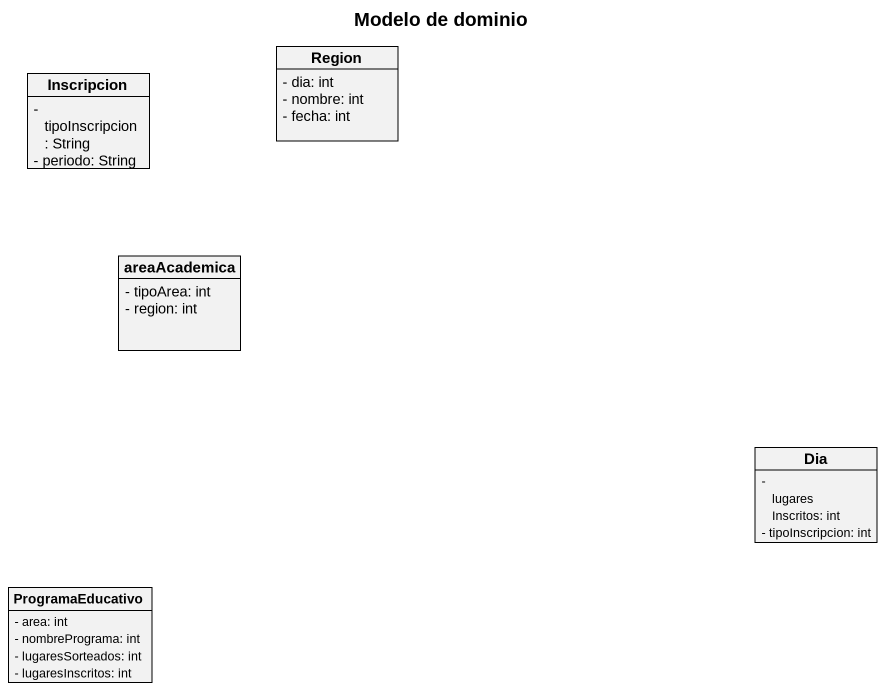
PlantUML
@startuml
title Modelo de dominio
hide circle
hide empty members
skinparam classAttributeIconSize 0
class Region {
  - dia: int
  - nombre: int
  - fecha: int
}
class Inscripcion {
  - tipoInscripcion: String
  - periodo: String
}
class areaAcademica {
  - tipoArea: int
  - region: int
}
class Dia {
  - lugaresInscritos: int
  - tipoInscripcion: int
}
class ProgramaEducativo {
  - area: int
  - nombrePrograma: int
  - lugaresSorteados: int
  - lugaresInscritos: int
}
@enduml
